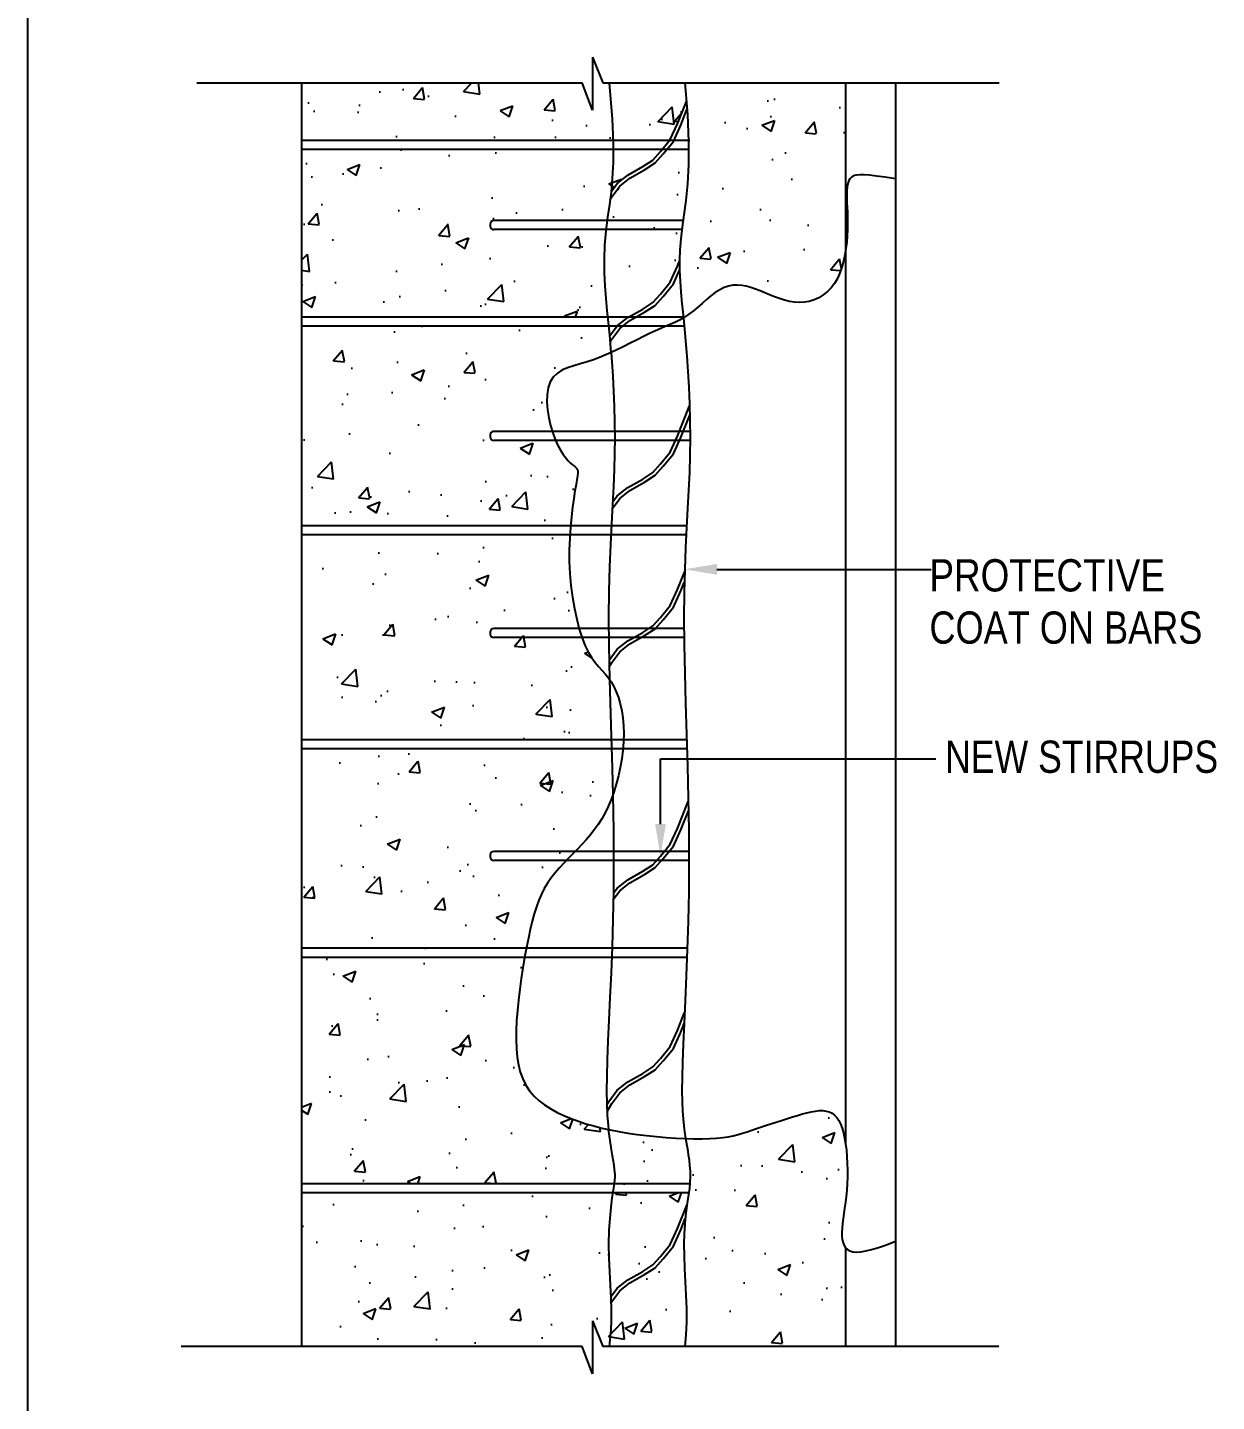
# Model space of a CAD drawing. Header units: millimetres. Extents: x -8855 to 105318, y -17958 to 67465.
# Drawn here: x -8843 to -2209, y 50664 to 58332 of the extents above; entities that cross this region are included whole.
import ezdxf
from ezdxf.lldxf.tags import DXFTag

# ---------------------------------------------------------------- set-up
doc = ezdxf.new("R2010")
doc.units = ezdxf.units.MM
doc.header["$LTSCALE"] = 25
for name, color, linetype in [('9', 3, 'Continuous'), ('DIM', 5, 'Continuous'), ('TEXT', 2, 'Continuous'), ('TITLE', 4, 'Continuous')]:
    doc.layers.add(name, color=color, linetype=linetype)
doc.styles.add('ROMANS', font='stylu.ttf')
tags = doc.linetypes.add('HIDDEN2', pattern=[4.7625, 3.175, -1.5875]).pattern_tags.tags
tags[6:7] = [DXFTag(74, 4), DXFTag(75, 0), DXFTag(340, '0'), DXFTag(46, 1.0), DXFTag(50, 0.0), DXFTag(44, 0.0), DXFTag(45, 0.0)]
tags[4:5] = [DXFTag(74, 4), DXFTag(75, 0), DXFTag(340, '0'), DXFTag(46, 1.0), DXFTag(50, 0.0), DXFTag(44, 0.0), DXFTag(45, 0.0)]
pattern_1 = [(50, (270911.4, 26129.16), (728.7387, -63.7563), [76.2, -838.2]), (355, (270911.4, 26129.16), (-140.9713, 764.2266), [60.96, -670.56]), (100.451, (270972.1, 26123.85), (587.77, 700.4668), [64.76, -712.36]), (46.1842, (270911.4, 26332.4), (1084.3162, -168.1693), [114.3, -1257.3]), (96.6356, (271001.8, 26318.3), (949.617, 989.7022), [97.14, -1068.54]), (351.184, (270911.4, 26332.4), (949.6184, 989.7005), [91.44, -1005.84]), (21, (271013, 26281.56), (606.4595, -409.0621), [76.2, -838.2]), (326, (271013, 26281.56), (247.2081, 736.7519), [60.96, -670.56]), (71.4514, (271063.54, 26247.5), (853.666, 327.6914), [64.76, -712.36]), (37.5, (270911.4, 26129.16), (12.35441, 338.22016), [0, -662.432, 0, -680.72, 0, -673.1]), (7.5, (270911.4, 26129.16), (267.27865, 400.7223), [0, -388.112, 0, -647.192, 0, -256.54]), (327.5, (270684.83, 26129.16), (542.36238, -22.91498), [0, -254, 0, -792.48, 0, -1051.56]), (317.5, (270583.23, 26129.16), (592.5167, 101.706), [0, -330.2, 0, -526.288, 0, -746.76])]

msp = doc.modelspace()

# ---------------------------------------------------------------- hatches: boundary and pattern name
at = {"layer": 'TITLE'}
h = msp.add_hatch(dxfattribs=at)
h.set_pattern_fill('AR-CONC', color=256, scale=4, style=0)
h.set_pattern_definition(pattern_1)
h.paths.add_polyline_path([(-4279.52676, 51523.91311), (-4290.85681, 51541.21528), (-4298.87429, 51576.09922), (-4299.75113, 51619.11632), (-4296.13322, 51658.06388), (-4292.78602, 51685.08906), (-4288.7632, 51713.75269), (-4284.3832, 51744.00015), (-4279.96445, 51775.77681), (-4275.82538, 51809.02808), (-4272.28444, 51843.69933), (-4269.66005, 51879.73594), (-4268.21331, 51916.99228), (-4267.97593, 51954.95862), (-4268.92229, 51993.03418), (-4271.02676, 52030.61821), (-4274.26372, 52067.10995), (-4278.60754, 52101.90863), (-4284.03259, 52134.41349), (-4290.51325, 52164.02377), (-4298.04155, 52190.25704), (-4306.68014, 52213.10421), (-4316.50934, 52232.67448), (-4327.60946, 52249.07711), (-4340.06082, 52262.42131), (-4353.94372, 52272.81631), (-4369.33848, 52280.37135), (-4386.32542, 52285.19565), (-4404.95483, 52287.42576), (-4425.15705, 52287.30742), (-4446.83237, 52285.11373), (-4469.88112, 52281.11775), (-4494.20361, 52275.59256), (-4519.70015, 52268.81124), (-4546.27105, 52261.04684), (-4573.81662, 52252.57246), (-4602.20823, 52243.63385), (-4631.2014, 52234.36756), (-4660.52268, 52224.8828), (-4689.89866, 52215.28882), (-4719.05588, 52205.69484), (-4747.72093, 52196.21008), (-4775.62036, 52186.94379), (-4802.48073, 52178.00518), (-4828.2018, 52169.50349), (-4853.376, 52161.54794), (-4892.99293, 52150.15855), (-4933.27354, 52142.05048), (-4963.91643, 52137.37182), (-4997.84053, 52133.78545), (-5035.81146, 52131.4006), (-5078.33051, 52130.2992), (-5124.84171, 52130.45393), (-5171.06185, 52131.71566), (-5161.23016, 52074.08736), (-5156.28008, 52043.26482), (-5151.95824, 52012.46398), (-5148.55789, 51981.55071), (-5146.37228, 51950.39087), (-5145.69464, 51918.85033), (-5147.06266, 51879.82186), (-5147.47091, 51879.82186), (-5149.88913, 51853.98537), (-5154.46456, 51819.76141), (-5159.95461, 51783.35766), (-5165.76934, 51744.00872), (-5171.31883, 51700.94917), (-5176.01314, 51653.41362), (-5179.26234, 51600.63665), (-5180.47651, 51541.85287), (-5179.31839, 51476.70217), (-5176.46155, 51406.44569), (-5172.83223, 51332.74987), (-5169.35665, 51257.28116), (-5166.96108, 51181.70598), (-5166.57174, 51107.6908), (-5169.11488, 51036.90204), (-5175.51674, 50971.00615), (-4279.52676, 50971.00615)])
h.paths.add_polyline_path([(-5166.96108, 51181.70598), (-5169.35665, 51257.28116), (-5172.83223, 51332.74987), (-5176.46155, 51406.44569), (-5179.31839, 51476.70217), (-5180.47651, 51541.85287), (-5179.26234, 51600.63665), (-5176.01314, 51653.41362), (-5172.85441, 51685.39959), (-5198.45262, 51621.41971), (-5239.37514, 51530.25118), (-5296.03741, 51461.08894), (-5340.10774, 51410.78911), (-5399.91783, 51373.06417), (-5481.76309, 51325.90809), (-5538.42514, 51281.89577), (-5582.49569, 51222.16467), (-5588.15212, 51212.77401), (-5586.92137, 51173.94686), (-5586.60671, 51114.12837), (-5588.37984, 51064.77329), (-5597.48942, 50971.00615), (-5175.51674, 50971.00615), (-5169.11488, 51036.90204), (-5166.57174, 51107.6908)])
h.paths.add_polyline_path([(-5216.86801, 51629.23278), (-5162.7374, 51764.52622), (-5159.95461, 51783.35766), (-5154.46456, 51819.76141), (-5153.18503, 51829.33223), (-5577.71704, 51829.33223), (-5581.82182, 51801.55475), (-5588.66726, 51748.43969), (-5594.73794, 51686.96675), (-5598.99098, 51617.88439), (-5600.5489, 51542.45731), (-5599.16201, 51464.43618), (-5596.03696, 51387.58394), (-5592.35206, 51312.75969), (-5589.30616, 51246.62076), (-5552.8773, 51295.99466), (-5492.94262, 51342.54901), (-5410.24913, 51390.19381), (-5353.23555, 51426.15486), (-5311.29852, 51474.01984), (-5256.53193, 51540.86819)])
h.paths.add_polyline_path([(-5156.28008, 52043.26482), (-5161.23016, 52074.08736), (-5171.04945, 52131.64301), (-5226.55932, 52134.31336), (-5280.12513, 52137.90883), (-5334.40187, 52142.54198), (-5388.56923, 52148.15819), (-5441.80692, 52154.70286), (-5493.44045, 52162.13956), (-5543.3787, 52170.50472), (-5602.6222, 52181.97157), (-5592.46844, 52107.07186), (-5586.25489, 52068.04615), (-5580.53707, 52034.48265), (-5575.58746, 52005.47054), (-5569.65261, 51968.51617), (-5565.52296, 51930.97274), (-5566.30273, 51908.72672), (-5570.16705, 51879.82186), (-5147.47091, 51879.82186), (-5146.81824, 51886.79495), (-5145.69464, 51918.85033), (-5146.37228, 51950.39087), (-5148.55789, 51981.55071), (-5151.95824, 52012.46398)])
h.paths.add_polyline_path([(-5589.04575, 51240.96635), (-5592.35206, 51312.75969), (-5596.03696, 51387.58394), (-5599.16201, 51464.43618), (-5600.5489, 51542.45731), (-5598.99098, 51617.88439), (-5594.73794, 51686.96675), (-5588.66726, 51748.43969), (-5581.82182, 51801.55475), (-5577.71704, 51829.33223), (-7313.34191, 51829.33223), (-7313.34191, 50971.00615), (-5748.5712, 50971.00615), (-5689.90865, 50818.68487), (-5689.90865, 51115.03138), (-5632.94107, 50971.00615), (-5597.48942, 50971.00615), (-5588.37984, 51064.77329), (-5586.60671, 51114.12837), (-5586.92137, 51173.94686)])
h.paths.add_polyline_path([(-5592.46844, 52107.07186), (-5602.66624, 52182.29645), (-5638.38805, 52190.23886), (-5683.56854, 52201.71706), (-5727.27247, 52214.34217), (-5769.55455, 52228.1688), (-5810.46946, 52243.25157), (-5850.00808, 52259.67239), (-5887.90609, 52277.62243), (-5923.83538, 52297.32014), (-5957.46782, 52318.98397), (-5988.47528, 52342.83239), (-6016.52966, 52369.08387), (-6041.30282, 52397.95685), (-6062.46664, 52429.66979), (-6079.79327, 52464.39565), (-6093.45588, 52502.12533), (-6103.7279, 52542.80419), (-6110.88277, 52586.37764), (-6115.19392, 52632.79105), (-6116.93478, 52681.98982), (-6116.3788, 52733.91931), (-6113.7994, 52788.52493), (-6109.46091, 52845.62461), (-6103.59118, 52904.52658), (-6096.40897, 52964.41161), (-6088.13302, 53024.46049), (-6078.98208, 53083.85399), (-6069.02178, 53142.67717), (-7313.34191, 53142.67717), (-7313.34191, 51879.82186), (-5570.16705, 51879.82186), (-5567.28214, 51901.40078), (-5566.12687, 51913.74377), (-5565.84805, 51921.69824), (-5566.05166, 51931.17534), (-5566.94293, 51943.88191), (-5568.75015, 51960.31174), (-5571.62214, 51980.77978), (-5575.58746, 52005.47054), (-5580.53707, 52034.48265), (-5586.25489, 52068.04615)])
h.paths.add_polyline_path([(-5820.11258, 55417.60465), (-5817.90688, 55481.68592), (-5816.6135, 55500.72824), (-7313.34191, 55500.72824), (-7313.34191, 54357.26793), (-5585.7839, 54357.26793), (-5586.29147, 54374.74894), (-5595.73799, 54693.66663), (-5602.83246, 54703.61736), (-5620.232, 54724.43467), (-5638.39717, 54744.48738), (-5657.05451, 54765.14084), (-5675.9306, 54787.76043), (-5694.752, 54813.71152), (-5713.24529, 54844.35948), (-5731.13701, 54881.06967), (-5748.15375, 54924.80695), (-5764.02206, 54974.93416), (-5778.46852, 55030.4136), (-5791.21967, 55090.20761), (-5802.00211, 55153.27851), (-5810.54238, 55218.58861), (-5816.56705, 55285.10023), (-5819.80269, 55351.7757)])
h.paths.add_polyline_path([(-5758.48046, 56455.35719), (-5719.71657, 56466.74436), (-5679.80425, 56479.60614), (-5639.39064, 56494.79814), (-5598.86766, 56512.01088), (-5587.3863, 56517.31873), (-5596.30305, 56615.60146), (-5601.15648, 56664.82937), (-7313.34191, 56664.82937), (-7313.34191, 55551.21786), (-5812.9531, 55551.21786), (-5808.13615, 55601.11012), (-5801.66487, 55654.70537), (-5794.86547, 55703.05761), (-5788.28481, 55745.29299), (-5782.46977, 55780.5377), (-5777.8943, 55808.26377), (-5774.74069, 55829.32685), (-5773.11831, 55844.92846), (-5773.13654, 55856.27012), (-5774.90475, 55864.55335), (-5778.53232, 55870.97969), (-5784.12861, 55876.75064), (-5791.803, 55883.06775), (-5808.88677, 55896.93298), (-5834.08822, 55921.62498), (-5863.32652, 55960.00278), (-5884.7616, 55999.79762), (-5899.13513, 56032.20236), (-5912.58811, 56069.53151), (-5924.50985, 56110.62908), (-5934.24412, 56154.02047), (-5941.13467, 56198.23108), (-5944.52525, 56241.78631), (-5943.75964, 56283.21157), (-5938.18157, 56321.03226), (-5927.13482, 56353.77378), (-5910.191, 56380.39846), (-5887.83318, 56401.61628), (-5860.77228, 56418.57416), (-5829.71924, 56432.41899), (-5795.38499, 56444.2977)])
h.paths.add_polyline_path([(-5616.32166, 57197.01472), (-5606.4295, 57273.66182), (-5596.2941, 57343.93237), (-5587.31875, 57413.4361), (-5580.10833, 57489.61457), (-5575.55845, 57579.22795), (-5575.24446, 57649.83807), (-7313.34191, 57649.83807), (-7313.34191, 56715.31899), (-5606.18071, 56715.31899), (-5609.83698, 56751.84748), (-5616.1291, 56819.642), (-5621.38801, 56889.21051), (-5624.86929, 56961.55771), (-5625.71147, 57037.20632), (-5623.05971, 57116.21363)])
h.paths.add_polyline_path([(-5198.56723, 57152.66125), (-5190.28934, 57216.8005), (-5180.15612, 57287.05599), (-5169.86618, 57366.73968), (-5161.11811, 57459.16355), (-5155.61053, 57567.63957), (-5155.245, 57649.83807), (-5276.50347, 57649.83807), (-5296.03741, 57625.99486), (-5340.10774, 57575.69503), (-5399.91783, 57537.97009), (-5481.76309, 57490.81401), (-5538.42514, 57446.80169), (-5582.49569, 57387.07059), (-5592.96874, 57369.68347), (-5596.2941, 57343.93237), (-5606.4295, 57273.66182), (-5616.32166, 57197.01472), (-5623.05971, 57116.21363), (-5625.71147, 57037.20632), (-5624.86929, 56961.55771), (-5621.38801, 56889.21051), (-5616.1291, 56819.642), (-5609.83698, 56751.84748), (-5606.18071, 56715.31899), (-5488.55962, 56715.31899), (-5410.24913, 56760.43848), (-5353.23555, 56796.39953), (-5311.29852, 56844.26451), (-5256.53193, 56911.11287), (-5216.86801, 56999.47745), (-5205.81911, 57027.09295), (-5203.65058, 57091.703)])
h.paths.add_polyline_path([(-5410.24913, 57555.09972), (-5353.23555, 57591.06078), (-5311.29852, 57638.92576), (-5302.35843, 57649.83807), (-5575.24446, 57649.83807), (-5575.55845, 57579.22795), (-5580.10833, 57489.61457), (-5587.2336, 57414.33572), (-5552.8773, 57460.90058), (-5492.94262, 57507.45492)], flags=17)
h.paths.add_polyline_path([(-5216.86801, 57794.1387), (-5167.0427, 57918.6715), (-5175.51674, 58022.50018), (-5596.90854, 58022.50018), (-5580.41744, 57820.44204), (-5575.57412, 57700.3277), (-5260.994, 57700.3277), (-5256.53193, 57705.77411)])
h.paths.add_polyline_path([(-5580.41744, 57820.44204), (-5596.90854, 58022.50018), (-5632.94107, 58022.50018), (-5689.90865, 58166.52541), (-5689.90865, 57870.17891), (-5748.5712, 58022.50018), (-7313.34191, 58022.50018), (-7313.34191, 57700.3277), (-5575.57412, 57700.3277)])
h.paths.add_polyline_path([(-4279.52676, 58022.50018), (-5175.51674, 58022.50018), (-5161.11124, 57845.99591), (-5155.23752, 57700.3277), (-5155.02048, 57700.3277), (-5155.61053, 57567.63957), (-5161.11811, 57459.16355), (-5169.86618, 57366.73968), (-5180.15612, 57287.05599), (-5190.28934, 57216.8005), (-5198.56723, 57152.66125), (-5203.65058, 57091.703), (-5205.63772, 57032.49741), (-5204.9864, 56973.99289), (-5202.15435, 56915.13783), (-5197.59931, 56854.88064), (-5191.77901, 56792.16972), (-5184.08674, 56715.31899), (-5176.54774, 56715.31899), (-5152.47682, 56731.27071), (-5127.97709, 56749.91253), (-5103.47737, 56770.30203), (-5078.97764, 56791.56536), (-5054.47791, 56812.8287), (-5029.97819, 56833.2182), (-5005.47846, 56851.86003), (-4980.97874, 56867.88036), (-4944.54728, 56886.50519), (-4895.95532, 56895.29242), (-4846.67944, 56891.10272), (-4807.51193, 56880.40534), (-4781.85466, 56871.7398), (-4755.81459, 56861.76351), (-4729.35525, 56850.93158), (-4702.5131, 56839.77197), (-4675.34283, 56828.83082), (-4647.89913, 56818.65427), (-4620.23668, 56809.78848), (-4592.41016, 56802.77959), (-4564.47428, 56798.17374), (-4536.48371, 56796.5171), (-4508.53871, 56798.25567), (-4480.92183, 56803.43496), (-4453.96119, 56812.00037), (-4427.98492, 56823.89728), (-4403.32113, 56839.07108), (-4380.29795, 56857.46714), (-4359.2435, 56879.03086), (-4340.4859, 56903.70762), (-4324.26962, 56931.36998), (-4310.50457, 56961.59923), (-4299.01699, 56993.90384), (-4289.63314, 57027.79228), (-4282.17927, 57062.77301), (-4279.52676, 57079.33777)])
h = msp.add_hatch(dxfattribs=at)
h.set_pattern_fill('AR-CONC', color=256, scale=4, style=0)
h.set_pattern_definition(pattern_1)
h.paths.add_polyline_path([(-7313.34191, 54306.77831), (-7313.34191, 53193.16679), (-6059.77332, 53193.16679), (-6048.4668, 53249.91003), (-6037.92134, 53298.68097), (-6027.10245, 53343.84735), (-6015.7367, 53385.73685), (-5997.28138, 53444.71042), (-5968.20117, 53512.26387), (-5932.75674, 53571.50223), (-5889.39478, 53626.47763), (-5850.71901, 53668.18603), (-5825.51747, 53694.21905), (-5800.04249, 53720.03361), (-5774.67689, 53745.84816), (-5749.80347, 53771.88118), (-5725.75036, 53798.36931), (-5702.62692, 53825.62206), (-5680.48784, 53853.96709), (-5659.38782, 53883.73211), (-5639.38153, 53915.2448), (-5620.52367, 53948.83284), (-5602.86892, 53984.82394), (-5586.47196, 54023.54577), (-5577.40764, 54048.58899), (-5581.17827, 54198.64866), (-5584.31789, 54306.77831)])

# ---------------------------------------------------------------- linework, layer by layer
at = {"layer": '9'}
for p, q in [((-8842.79362, 67465.18411), (-8842.79362, 39229.87558)), ((-6261.14644, 57234.06621), (-6261.14644, 57223.57658)), ((-6261.14644, 56057.958), (-6261.14644, 56047.46837)), ((-5146.64385, 56077.958), (-5786.41117, 56077.958)), ((-5146.43685, 56027.46837), (-5835.97492, 56027.46837)), ((-5165.25642, 55551.21786), (-5812.9531, 55551.21786)), ((-5167.78288, 55500.72824), (-5816.6135, 55500.72824)), ((-5179.98188, 54977.60677), (-5786.41117, 54977.60677)), ((-6261.14644, 54957.60677), (-6261.14644, 54947.11714)), ((-5179.57856, 54927.11714), (-5835.97492, 54927.11714)), ((-5164.14558, 54306.77831), (-5520.82135, 54306.77831)), ((-5165.61159, 54357.26793), (-5517.43087, 54357.26793)), ((-6261.14644, 53713.90619), (-6261.14644, 53703.41657)), ((-5153.18503, 53683.41657), (-5835.97492, 53683.41657)), ((-5152.85638, 53733.90619), (-5786.41117, 53733.90619)), ((-5163.49353, 53142.67717), (-6069.00836, 53142.67717)), ((-5161.58821, 53193.16679), (-6059.7095, 53193.16679))]:
    msp.add_line(p, q, dxfattribs=at)
at = {"layer": '9', "linetype": 'HIDDEN2'}
for p, q in [((-5147.47091, 57700.3277), (-7313.34191, 57700.3277)), ((-5153.18503, 57649.83807), (-7313.34191, 57649.83807)), ((-5786.41117, 57254.06621), (-6241.14644, 57254.06621)), ((-5835.97492, 57203.57658), (-6241.14644, 57203.57658)), ((-5191.99604, 57203.57658), (-5835.97492, 57203.57658)), ((-5184.91437, 57254.06621), (-5786.41117, 57254.06621)), ((-5176.54774, 56715.31899), (-7313.34191, 56715.31899)), ((-5178.1927, 56664.82937), (-7313.34191, 56664.82937)), ((-5786.41117, 56077.958), (-6241.14644, 56077.958)), ((-5835.97492, 56027.46837), (-6241.14644, 56027.46837)), ((-5812.9531, 55551.21786), (-7313.34191, 55551.21786)), ((-5816.6135, 55500.72824), (-7313.34191, 55500.72824)), ((-5786.41117, 54977.60677), (-6241.14644, 54977.60677)), ((-5835.97492, 54927.11714), (-6241.14644, 54927.11714)), ((-5517.43087, 54357.26793), (-7313.34191, 54357.26793)), ((-5520.82135, 54306.77831), (-7313.34191, 54306.77831)), ((-5786.41117, 53733.90619), (-6241.14644, 53733.90619)), ((-5835.97492, 53683.41657), (-6241.14644, 53683.41657)), ((-6059.7095, 53193.16679), (-7313.34191, 53193.16679)), ((-6069.00836, 53142.67717), (-7313.34191, 53142.67717)), ((-5147.47091, 51879.82186), (-7313.34191, 51879.82186)), ((-5153.18503, 51829.33223), (-7313.34191, 51829.33223))]:
    msp.add_line(p, q, dxfattribs=at)
at = {"layer": '9', "linetype": 'HIDDEN2', "flags": 128}
for points in [[(-5596.90854, 58022.50018), (-5580.41744, 57820.44204), (-5575.07498, 57687.94898), (-5575.55845, 57579.22795), (-5580.10833, 57489.61457), (-5587.31875, 57413.4361), (-5596.2941, 57343.93237), (-5606.4295, 57273.66182), (-5616.32166, 57197.01472), (-5623.05971, 57116.21363), (-5625.71147, 57037.20632), (-5624.86929, 56961.55771), (-5621.38801, 56889.21051), (-5616.1291, 56819.642), (-5609.83698, 56751.84748), (-5603.08938, 56684.43453), (-5596.30305, 56615.60146), (-5587.3863, 56517.31873)], [(-5175.51674, 58022.50018), (-5161.11124, 57845.99591), (-5155.04204, 57695.4797), (-5155.61053, 57567.63957), (-5161.11811, 57459.16355), (-5169.86618, 57366.73968), (-5180.15612, 57287.05599), (-5190.28934, 57216.8005), (-5198.56723, 57152.66125), (-5203.65058, 57091.703), (-5205.63772, 57032.49741), (-5204.9864, 56973.99289), (-5202.15435, 56915.13783), (-5197.59931, 56854.88064), (-5191.77901, 56792.16972), (-5183.67317, 56711.18709)], [(-5587.2336, 57414.33572), (-5552.8773, 57460.90058), (-5492.94262, 57507.45492), (-5410.24913, 57555.09972), (-5353.23555, 57591.06078), (-5311.29852, 57638.92576), (-5256.53193, 57705.77411), (-5216.86801, 57794.1387), (-5167.0427, 57918.6715)], [(-5592.96874, 57369.68347), (-5582.49569, 57387.07059), (-5538.42514, 57446.80169), (-5481.76309, 57490.81401), (-5399.91783, 57537.97009), (-5340.10774, 57575.69503), (-5296.03741, 57625.99486), (-5239.37514, 57695.1571), (-5198.45262, 57786.32563), (-5163.393, 57873.95325)], [(-5595.639, 56608.2822), (-5552.8773, 56666.23934), (-5492.94262, 56712.79368), (-5410.24913, 56760.43848), (-5353.23555, 56796.39953), (-5311.29852, 56844.26451), (-5256.53193, 56911.11287), (-5216.86801, 56999.47745), (-5205.58409, 57027.68036)], [(-5592.66693, 56575.52328), (-5582.49569, 56592.40934), (-5538.42514, 56652.14044), (-5481.76309, 56696.15276), (-5399.91783, 56743.30884), (-5340.10774, 56781.03378), (-5296.03741, 56831.33361), (-5239.37514, 56900.49585), (-5205.02024, 56977.03282)], [(-5595.73799, 54693.66663), (-5586.29147, 54374.74894), (-5581.17827, 54198.64866), (-5577.40764, 54048.58899)], [(-5602.66624, 52182.29645), (-5592.46844, 52107.07186), (-5586.25489, 52068.04615), (-5580.53707, 52034.48265), (-5575.58746, 52005.47054), (-5571.62214, 51980.77978), (-5568.75015, 51960.31174), (-5566.94293, 51943.88191), (-5566.05166, 51931.17534), (-5565.84805, 51921.69824), (-5566.12687, 51913.74377), (-5567.28214, 51901.40078), (-5570.28917, 51878.90839), (-5575.34677, 51845.37215), (-5581.82182, 51801.55475), (-5588.66726, 51748.43969), (-5594.73794, 51686.96675), (-5598.99098, 51617.88439), (-5600.5489, 51542.45731), (-5599.16201, 51464.43618), (-5596.03696, 51387.58394), (-5592.35206, 51312.75969), (-5589.04575, 51240.96635), (-5586.92137, 51173.94686), (-5586.60671, 51114.12837), (-5588.37984, 51064.77329), (-5597.48942, 50971.00615)], [(-5171.06185, 52131.71566), (-5161.23016, 52074.08736), (-5156.28008, 52043.26482), (-5151.95824, 52012.46398), (-5148.55789, 51981.55071), (-5146.37228, 51950.39087), (-5145.69464, 51918.85033), (-5146.81824, 51886.79495), (-5149.88913, 51853.98537), (-5154.46456, 51819.76141), (-5159.95461, 51783.35766), (-5165.76934, 51744.00872), (-5171.31883, 51700.94917), (-5176.01314, 51653.41362), (-5179.26234, 51600.63665), (-5180.47651, 51541.85287), (-5179.31839, 51476.70217), (-5176.46155, 51406.44569), (-5172.83223, 51332.74987), (-5169.35665, 51257.28116), (-5166.96108, 51181.70598), (-5166.57174, 51107.6908), (-5169.11488, 51036.90204), (-5175.51674, 50971.00615)], [(-5589.30616, 51246.62076), (-5552.8773, 51295.99466), (-5492.94262, 51342.54901), (-5410.24913, 51390.19381), (-5353.23555, 51426.15486), (-5311.29852, 51474.01984), (-5256.53193, 51540.86819), (-5216.86801, 51629.23278), (-5162.7374, 51764.52622)], [(-5588.15212, 51212.77401), (-5582.49569, 51222.16467), (-5538.42514, 51281.89577), (-5481.76309, 51325.90809), (-5399.91783, 51373.06417), (-5340.10774, 51410.78911), (-5296.03741, 51461.08894), (-5239.37514, 51530.25118), (-5198.45262, 51621.41971), (-5172.85441, 51685.39959)]]:
    msp.add_lwpolyline(points, dxfattribs=at)
at = {"layer": '9'}
for points in [[(-5182.01253, 56712.14025), (-5164.72723, 56498.05124), (-5158.79896, 56412.74716), (-5153.73822, 56323.84244), (-5149.79821, 56232.00637), (-5147.23212, 56137.90826), (-5146.29314, 56042.21739), (-5147.23447, 55945.60307), (-5150.16797, 55848.38257), (-5154.64015, 55749.46509), (-5160.05622, 55647.40779), (-5165.82137, 55540.76785), (-5171.34078, 55428.10244), (-5176.01964, 55307.96874), (-5179.26315, 55178.92392), (-5180.47651, 55039.52515), (-5179.27339, 54888.91596), (-5176.10155, 54728.58536), (-5171.61723, 54560.6087), (-5166.47666, 54387.06133), (-5161.33609, 54210.01863), (-5156.85177, 54031.55594), (-5153.67993, 53853.74862), (-5152.47682, 53678.67204), (-5153.69622, 53508.2697), (-5156.9821, 53343.9577), (-5161.77597, 53187.02028), (-5167.51932, 53038.74169), (-5173.65367, 52900.40619), (-5179.62053, 52773.298), (-5184.86139, 52658.70139), (-5188.81777, 52557.90059), (-5191.05742, 52471.66049), (-5191.65302, 52398.66846), (-5190.80351, 52337.0925), (-5188.70783, 52285.10063), (-5185.56491, 52240.86085), (-5181.57368, 52202.54117), (-5176.93309, 52168.30959), (-5171.10691, 52131.71689)], [(-5587.08424, 56517.45838), (-5577.96602, 56386.25289), (-5573.22164, 56302.90583), (-5569.54806, 56217.27971), (-5567.17125, 56130.12255), (-5566.30852, 56042.2028), (-5567.16806, 55953.9834), (-5569.8771, 55864.20155), (-5574.13252, 55770.07867), (-5579.45034, 55669.87277), (-5585.26161, 55562.37961), (-5590.93599, 55446.55085), (-5595.80953, 55321.41857), (-5599.21253, 55186.02876), (-5600.48641, 55039.67547), (-5599.23552, 54883.08469), (-5595.48111, 54693.30633)], [(-5578.77079, 55682.67786), (-5552.8773, 55717.77264), (-5492.94262, 55764.32698), (-5410.24913, 55811.97178), (-5353.23555, 55847.93283), (-5311.29852, 55895.79781), (-5256.53193, 55962.64617), (-5216.86801, 56051.01075), (-5149.45708, 56219.49687)], [(-5580.72222, 55646.34632), (-5538.42514, 55703.67374), (-5481.76309, 55747.68607), (-5399.91783, 55794.84214), (-5340.10774, 55832.56708), (-5296.03741, 55882.86692), (-5239.37514, 55952.02915), (-5198.45262, 56043.19768), (-5148.08252, 56169.09213)], [(-5597.61278, 54801.0584), (-5552.8773, 54861.6907), (-5492.94262, 54908.24505), (-5410.24913, 54955.88984), (-5353.23555, 54991.8509), (-5311.29852, 55039.71588), (-5256.53193, 55106.56423), (-5216.86801, 55194.92882), (-5176.31316, 55296.29116)], [(-5596.87928, 54763.9814), (-5582.49569, 54787.86071), (-5538.42514, 54847.59181), (-5481.76309, 54891.60413), (-5399.91783, 54938.76021), (-5340.10774, 54976.48515), (-5296.03741, 55026.78498), (-5239.37514, 55095.94722), (-5198.45262, 55187.11575), (-5179.62053, 55234.18446)], [(-5577.22666, 54049.08902), (-5573.64949, 53848.55994), (-5572.48245, 53678.7317), (-5573.66148, 53513.9713), (-5576.84919, 53354.56832), (-5581.52303, 53201.56005), (-5587.1544, 53056.17268), (-5593.21252, 52919.55632), (-5599.16572, 52792.73894), (-5604.48026, 52676.53137), (-5608.5992, 52571.58893), (-5611.00823, 52478.82631), (-5611.67196, 52397.48493), (-5610.68211, 52325.73595), (-5608.10322, 52261.75614), (-5604.01532, 52204.21479), (-5601.71025, 52182.0839)], [(-5573.93754, 53500.16647), (-5552.8773, 53528.7105), (-5492.94262, 53575.26485), (-5410.24913, 53622.90964), (-5353.23555, 53658.8707), (-5311.29852, 53706.73568), (-5256.53193, 53773.58403), (-5216.86801, 53861.94862), (-5156.517, 54012.78925)], [(-5574.62997, 53465.54133), (-5538.42514, 53514.61161), (-5481.76309, 53558.62393), (-5399.91783, 53605.78001), (-5340.10774, 53643.50495), (-5296.03741, 53693.80478), (-5239.37514, 53762.96702), (-5198.45262, 53854.13555), (-5155.59755, 53961.247)], [(-5610.42542, 52319.36773), (-5599.14493, 52338.09533), (-5552.8773, 52400.80424), (-5492.94262, 52447.35858), (-5410.24913, 52495.00338), (-5353.23555, 52530.96444), (-5311.29852, 52578.82942), (-5256.53193, 52645.67777), (-5216.86801, 52734.04236), (-5176.75714, 52834.29502)], [(-5608.96101, 52283.03713), (-5582.49569, 52326.97425), (-5538.42514, 52386.70535), (-5481.76309, 52430.71767), (-5399.91783, 52477.87374), (-5340.10774, 52515.59869), (-5296.03741, 52565.89852), (-5239.37514, 52635.06075), (-5198.45262, 52726.22928), (-5179.62053, 52773.298)]]:
    msp.add_lwpolyline(points, dxfattribs=at)
for centre, start, end in [((-6241.14644, 57234.06621), 90, 180), ((-6241.14644, 57223.57658), 180, 270), ((-6241.14644, 56057.958), 90, 180), ((-6241.14644, 56047.46837), 180, 270), ((-6241.14644, 54957.60677), 90, 180), ((-6241.14644, 54947.11714), 180, 270), ((-6241.14644, 53713.90619), 90, 180), ((-6241.14644, 53703.41657), 180, 270)]:
    msp.add_arc(centre, 20, start, end, dxfattribs=at)
at = {"layer": 'DIM'}
for p, q in [((-4996.01964, 55307.96874), (-3801.24022, 55307.96874)), ((-5311.29852, 54250.23909), (-3775.25327, 54250.23909)), ((-5311.29852, 53886.73568), (-5311.29852, 54250.23909))]:
    msp.add_line(p, q, dxfattribs=at)
for points in [[(-4996.01964, 55277.96874), (-4996.01964, 55337.96874), (-5176.01964, 55307.96874)], [(-5281.29852, 53886.73568), (-5341.29852, 53886.73568), (-5311.29852, 53706.73568)]]:
    msp.add_solid(points, dxfattribs=at)
at = {"layer": 'TITLE'}
for p, q in [((-5689.90865, 58166.52541), (-5689.90865, 57870.17891)), ((-5689.90865, 58166.52541), (-5632.94107, 58022.50018)), ((-7898.75071, 58022.50018), (-5748.5712, 58022.50018)), ((-7313.34191, 58022.50018), (-7313.34191, 50971.00615)), ((-5689.90865, 57870.17891), (-5748.5712, 58022.50018)), ((-5632.94107, 58022.50018), (-3421.90028, 58022.50018)), ((-4279.52676, 58022.50018), (-4279.52676, 57079.33777)), ((-3999.5299, 58022.50018), (-3999.5299, 57486.2646)), ((-3999.5299, 51558.16456), (-3999.5299, 50971.00615)), ((-4279.52676, 51523.91311), (-4279.52676, 50971.00615)), ((-5689.90865, 51115.03138), (-5632.94107, 50971.00615)), ((-5689.90865, 51115.03138), (-5689.90865, 50818.68487)), ((-5748.5712, 50971.00615), (-7985.17067, 50971.00615)), ((-5689.90865, 50818.68487), (-5748.5712, 50971.00615)), ((-3423.93908, 50971.00615), (-5632.94107, 50971.00615))]:
    msp.add_line(p, q, dxfattribs=at)
at = {"layer": 'TITLE', "linetype": 'HIDDEN2'}
for p, q in [((-3999.5299, 57486.2646), (-3999.5299, 51558.16456)), ((-4279.52676, 57079.33777), (-4279.52676, 52107.41629))]:
    msp.add_line(p, q, dxfattribs=at)
at = {"layer": 'TITLE'}
msp.add_polyline3d([(-3999.5299, 57486.2646, 0), (-4058.47269, 57495.4672, 0), (-4106.47172, 57502.21214, 0), (-4144.86055, 57506.66325, 0), (-4174.97278, 57508.98439, 0), (-4198.14196, 57509.33939, 0), (-4215.70169, 57507.8921, 0), (-4228.98553, 57504.80636, 0), (-4239.32706, 57500.24603, 0), (-4247.85612, 57494.32032, 0), (-4254.88754, 57486.92002, 0), (-4260.53241, 57477.88128, 0), (-4264.90183, 57467.04025, 0), (-4268.10689, 57454.23309, 0), (-4270.25867, 57439.29596, 0), (-4271.46827, 57422.06501, 0), (-4271.84679, 57402.3764, 0), (-4271.52752, 57380.13001, 0), (-4270.73262, 57355.48057, 0), (-4269.70648, 57328.64654, 0), (-4268.69346, 57299.84638, 0), (-4267.93793, 57269.29856, 0), (-4267.68427, 57237.22152, 0), (-4268.17686, 57203.83373, 0), (-4269.66005, 57169.35364, 0), (-4272.36647, 57134.04522, 0), (-4276.48163, 57098.3545, 0), (-4282.17927, 57062.77301, 0), (-4289.63314, 57027.79228, 0), (-4299.01699, 56993.90384, 0), (-4310.50457, 56961.59923, 0), (-4324.26962, 56931.36998, 0), (-4340.4859, 56903.70762, 0), (-4359.2435, 56879.03086, 0), (-4380.29795, 56857.46714, 0), (-4403.32113, 56839.07108, 0), (-4427.98492, 56823.89728, 0), (-4453.96119, 56812.00037, 0), (-4480.92183, 56803.43496, 0), (-4508.53871, 56798.25567, 0), (-4536.48371, 56796.5171, 0), (-4564.47428, 56798.17374, 0), (-4592.41016, 56802.77959, 0), (-4620.23668, 56809.78848, 0), (-4647.89913, 56818.65427, 0), (-4675.34283, 56828.83082, 0), (-4702.5131, 56839.77197, 0), (-4729.35525, 56850.93158, 0), (-4755.81459, 56861.76351, 0), (-4781.85466, 56871.7398, 0), (-4807.51193, 56880.40534, 0), (-4832.84107, 56887.3232, 0), (-4857.89678, 56892.05648, 0), (-4882.73374, 56894.16825, 0), (-4907.40664, 56893.2216, 0), (-4931.97017, 56888.7796, 0), (-4956.47901, 56880.40534, 0), (-4980.97874, 56867.88036, 0), (-5005.47846, 56851.86003, 0), (-5029.97819, 56833.2182, 0), (-5054.47791, 56812.8287, 0), (-5078.97764, 56791.56536, 0), (-5103.47737, 56770.30203, 0), (-5127.97709, 56749.91253, 0), (-5152.47682, 56731.27071, 0), (-5177.02212, 56715.00463, 0), (-5201.84085, 56700.75929, 0), (-5227.20645, 56687.93394, 0), (-5253.39236, 56675.92782, 0), (-5280.672, 56664.14015, 0), (-5309.31881, 56651.97018, 0), (-5339.60624, 56638.81714, 0), (-5371.8077, 56624.08028, 0), (-5406.09638, 56607.35907, 0), (-5442.24441, 56589.05404, 0), (-5479.92368, 56569.76595, 0), (-5518.80605, 56550.09555, 0), (-5558.56342, 56530.6436, 0), (-5598.86766, 56512.01088, 0), (-5639.39064, 56494.79814, 0), (-5679.80425, 56479.60614, 0), (-5719.71657, 56466.74436, 0), (-5758.48046, 56455.35719, 0), (-5795.38499, 56444.2977, 0), (-5829.71924, 56432.41899, 0), (-5860.77228, 56418.57416, 0), (-5887.83318, 56401.61628, 0), (-5910.191, 56380.39846, 0), (-5927.13482, 56353.77378, 0), (-5938.18157, 56321.03226, 0), (-5943.75964, 56283.21157, 0), (-5944.52525, 56241.78631, 0), (-5941.13467, 56198.23108, 0), (-5934.24412, 56154.02047, 0), (-5924.50985, 56110.62908, 0), (-5912.58811, 56069.53151, 0), (-5899.13513, 56032.20236, 0), (-5884.7616, 55999.79762, 0), (-5869.89588, 55972.19899, 0), (-5854.92079, 55948.96952, 0), (-5840.21913, 55929.67232, 0), (-5826.17371, 55913.87046, 0), (-5813.16735, 55901.12702, 0), (-5801.58284, 55891.00509, 0), (-5791.803, 55883.06775, 0), (-5784.12861, 55876.75064, 0), (-5778.53232, 55870.97969, 0), (-5774.90475, 55864.55335, 0), (-5773.13654, 55856.27012, 0), (-5773.11831, 55844.92846, 0), (-5774.74069, 55829.32685, 0), (-5777.8943, 55808.26377, 0), (-5782.46977, 55780.5377, 0), (-5788.28481, 55745.29299, 0), (-5794.86547, 55703.05761, 0), (-5801.66487, 55654.70537, 0), (-5808.13615, 55601.11012, 0), (-5813.73244, 55543.14569, 0), (-5817.90688, 55481.68592, 0), (-5820.11258, 55417.60465, 0), (-5819.80269, 55351.7757, 0), (-5816.56705, 55285.10023, 0), (-5810.54238, 55218.58861, 0), (-5802.00211, 55153.27851, 0), (-5791.21967, 55090.20761, 0), (-5778.46852, 55030.4136, 0), (-5764.02206, 54974.93416, 0), (-5748.15375, 54924.80695, 0), (-5731.13701, 54881.06967, 0), (-5713.24529, 54844.35948, 0), (-5694.752, 54813.71152, 0), (-5675.9306, 54787.76043, 0), (-5657.05451, 54765.14084, 0), (-5638.39717, 54744.48738, 0), (-5620.232, 54724.43467, 0), (-5602.83246, 54703.61736, 0), (-5586.47196, 54680.67008, 0), (-5571.40573, 54654.49142, 0), (-5557.81604, 54625.03588, 0), (-5545.86695, 54592.52191, 0), (-5535.72253, 54557.16798, 0), (-5527.54684, 54519.19254, 0), (-5521.50394, 54478.81406, 0), (-5517.75789, 54436.25098, 0), (-5516.47275, 54391.72178, 0), (-5517.75789, 54345.50862, 0), (-5521.50394, 54298.14856, 0), (-5527.54684, 54250.24235, 0), (-5535.72253, 54202.39076, 0), (-5545.86695, 54155.19454, 0), (-5557.81604, 54109.25446, 0), (-5571.40573, 54065.17128, 0), (-5586.47196, 54023.54577, 0), (-5602.86892, 53984.82394, 0), (-5620.52367, 53948.83284, 0), (-5639.38153, 53915.2448, 0), (-5659.38782, 53883.73211, 0), (-5680.48784, 53853.96709, 0), (-5702.62692, 53825.62206, 0), (-5725.75036, 53798.36931, 0), (-5749.80347, 53771.88118, 0), (-5774.67689, 53745.84816, 0), (-5800.04249, 53720.03361, 0), (-5825.51747, 53694.21905, 0), (-5850.71901, 53668.18603, 0), (-5875.26431, 53641.71609, 0), (-5898.77056, 53614.59078, 0), (-5920.85494, 53586.59163, 0), (-5941.13467, 53557.50018, 0), (-5959.33628, 53527.07977, 0), (-5975.62386, 53495.02092, 0), (-5990.27083, 53460.99595, 0), (-6003.55063, 53424.67715, 0), (-6015.7367, 53385.73685, 0), (-6027.10245, 53343.84735, 0), (-6037.92134, 53298.68097, 0), (-6048.4668, 53249.91003, 0), (-6058.93022, 53197.39798, 0), (-6069.1749, 53141.77289, 0), (-6078.98208, 53083.85399, 0), (-6088.13302, 53024.46049, 0), (-6096.40897, 52964.41161, 0), (-6103.59118, 52904.52658, 0), (-6109.46091, 52845.62461, 0), (-6113.7994, 52788.52493, 0), (-6116.3788, 52733.91931, 0), (-6116.93478, 52681.98982, 0), (-6115.19392, 52632.79105, 0), (-6110.88277, 52586.37764, 0), (-6103.7279, 52542.80419, 0), (-6093.45588, 52502.12533, 0), (-6079.79327, 52464.39565, 0), (-6062.46664, 52429.66979, 0), (-6041.30282, 52397.95685, 0), (-6016.52966, 52369.08387, 0), (-5988.47528, 52342.83239, 0), (-5957.46782, 52318.98397, 0), (-5923.83538, 52297.32014, 0), (-5887.90609, 52277.62243, 0), (-5850.00808, 52259.67239, 0), (-5810.46946, 52243.25157, 0), (-5769.55455, 52228.1688, 0), (-5727.27247, 52214.34217, 0), (-5683.56854, 52201.71706, 0), (-5638.38805, 52190.23886, 0), (-5591.67633, 52179.85295, 0), (-5543.3787, 52170.50472, 0), (-5493.44045, 52162.13956, 0), (-5441.80692, 52154.70286, 0), (-5388.56923, 52148.15819, 0), (-5334.40187, 52142.54198, 0), (-5280.12513, 52137.90883, 0), (-5226.55932, 52134.31336, 0), (-5174.52475, 52131.81019, 0), (-5124.84171, 52130.45393, 0), (-5078.33051, 52130.2992, 0), (-5035.81146, 52131.4006, 0), (-4997.84053, 52133.78545, 0), (-4963.91643, 52137.37182, 0), (-4933.27354, 52142.05048, 0), (-4905.14625, 52147.71221, 0), (-4878.76894, 52154.24777, 0), (-4853.376, 52161.54794, 0), (-4828.2018, 52169.50349, 0), (-4802.48073, 52178.00518, 0), (-4775.62036, 52186.94379, 0), (-4747.72093, 52196.21008, 0), (-4719.05588, 52205.69484, 0), (-4689.89866, 52215.28882, 0), (-4660.52268, 52224.8828, 0), (-4631.2014, 52234.36756, 0), (-4602.20823, 52243.63385, 0), (-4573.81662, 52252.57246, 0), (-4546.27105, 52261.04684, 0), (-4519.70015, 52268.81124, 0), (-4494.20361, 52275.59256, 0), (-4469.88112, 52281.11775, 0), (-4446.83237, 52285.11373, 0), (-4425.15705, 52287.30742, 0), (-4404.95483, 52287.42576, 0), (-4386.32542, 52285.19565, 0), (-4369.33848, 52280.37135, 0), (-4353.94372, 52272.81631, 0), (-4340.06082, 52262.42131, 0), (-4327.60946, 52249.07711, 0), (-4316.50934, 52232.67448, 0), (-4306.68014, 52213.10421, 0), (-4298.04155, 52190.25704, 0), (-4290.51325, 52164.02377, 0), (-4284.03259, 52134.41349, 0), (-4278.60754, 52101.90863, 0), (-4274.26372, 52067.10995, 0), (-4271.02676, 52030.61821, 0), (-4268.92229, 51993.03418, 0), (-4267.97593, 51954.95862, 0), (-4268.21331, 51916.99228, 0), (-4269.66005, 51879.73594, 0), (-4272.28444, 51843.69933, 0), (-4275.82538, 51809.02808, 0), (-4279.96445, 51775.77681, 0), (-4284.3832, 51744.00015, 0), (-4288.7632, 51713.75269, 0), (-4292.78602, 51685.08906, 0), (-4296.13322, 51658.06388, 0), (-4298.48637, 51632.73175, 0), (-4299.54821, 51609.16095, 0), (-4299.10615, 51587.47435, 0), (-4296.96881, 51567.8085, 0), (-4292.94476, 51550.29993, 0), (-4286.84262, 51535.08519, 0), (-4278.47097, 51522.3008, 0), (-4267.63841, 51512.0833, 0), (-4254.15353, 51504.56923, 0), (-4237.76968, 51499.89513, 0), (-4218.01915, 51498.19753, 0), (-4194.37897, 51499.61297, 0), (-4166.3262, 51504.27799, 0), (-4133.33787, 51512.32912, 0), (-4094.89101, 51523.9029, 0), (-4050.46268, 51539.13587, 0), (-3999.5299, 51558.16456, 0)], dxfattribs=at)

# ---------------------------------------------------------------- texts
at = {"layer": 'TEXT', "style": 'ROMANS'}
for s, width, p in [('PROTECTIVE', 0.854322, (-3810.7289, 55184.5359)), ('COAT ON BARS', 0.837107, (-3810.7289, 54893.10733)), ('NEW STIRRUPS', 0.825403, (-3723.27938, 54172.38094))]:
    msp.add_text(s, height=180, dxfattribs=dict(at, width=width)).set_placement(p)

doc.saveas('drawing.dxf')
